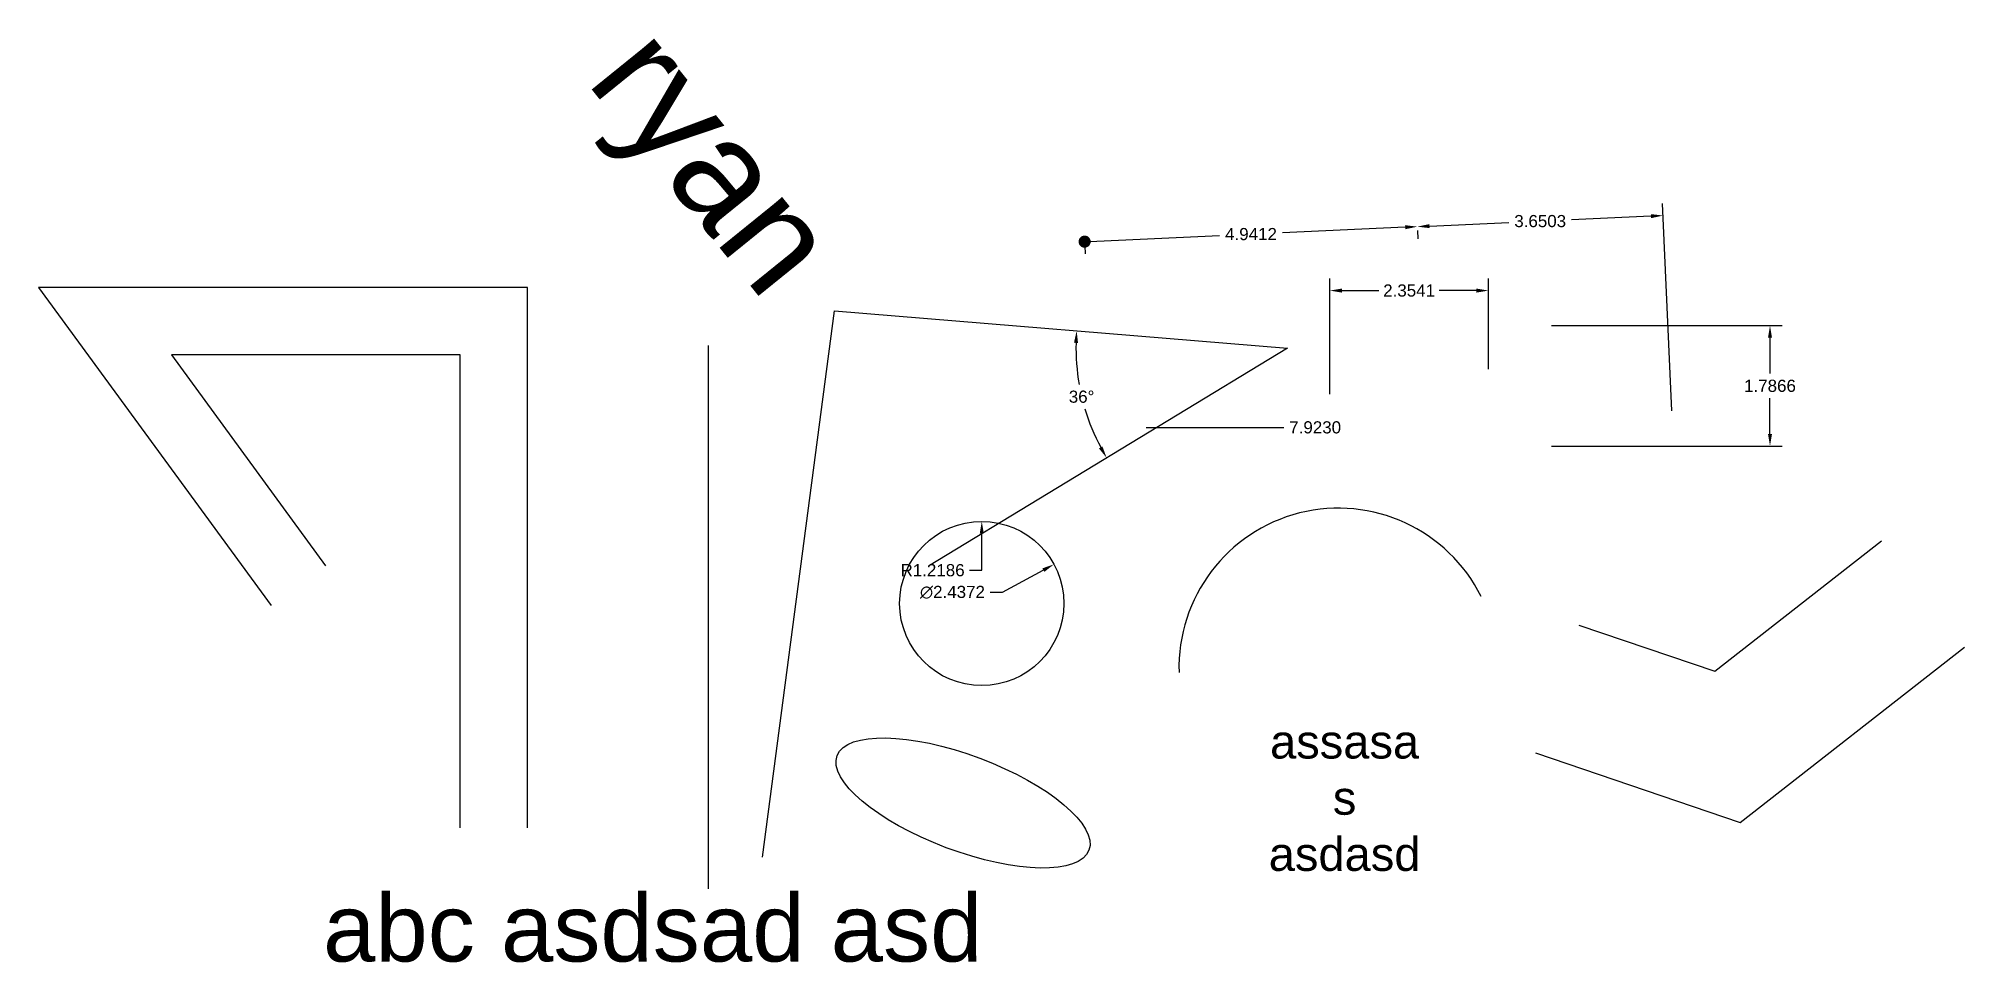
# Model space of a CAD drawing. Header units: inches. Extents: x -8.5 to 20.1, y 0 to 13.7.
import ezdxf
from ezdxf.enums import TextEntityAlignment as Align

# ---------------------------------------------------------------- set-up
doc = ezdxf.new("R2010")
doc.units = ezdxf.units.IN
doc.header["$MEASUREMENT"] = 0
doc.layers.add('Layer1', color=160, linetype='Continuous')
doc.styles.get("Standard").update_dxf_attribs({"font": 'arial.ttf'})
doc.dimstyles.get("Standard").update_dxf_attribs({"dimtxt": 0.18, "dimasz": 0.18, "dimexe": 0.18, "dimexo": 0.0625, "dimgap": 0.09, "dimtad": 0, "dimtih": 1, "dimtoh": 1, "dimdec": 4, "dimzin": 0, "dimdsep": 46, "dimtxsty": 'Standard', "dimcen": 0.09, "dimadec": 0, "dimazin": 0, "dimtfac": 1, "dimtdec": 4, "dimtofl": 0, "dimtmove": 0, "dimatfit": 3, "dimfxl": 1, "dimtolj": 1, "dimtzin": 0, "dimarcsym": 0})

# ---------------------------------------------------------------- blocks, each defined once
blk = doc.blocks.new('_Dot')
at = {"color": 0, "linetype": 'ByBlock', "lineweight": -2}
blk.add_line((-0.5, 0), (-1, 0), dxfattribs=at)
at = {"color": 0, "linetype": 'ByBlock', "const_width": 0.5}
blk.add_lwpolyline([(-0.25, 0, 1), (0.25, 0, 1)], format="xyb", close=True, dxfattribs=at)
blk = doc.blocks.new('*D3')
at = {"color": 0, "lineweight": -2, "transparency": 16777216}
for p, q in [((11.777, 10.893), (9.955, 10.811)), ((7.023, 10.619), (7.029, 10.499)), ((7.2, 10.687), (9.022, 10.769)), ((11.959, 10.842), (11.965, 10.722))]:
    blk.add_line(p, q, dxfattribs=at)
at = {"color": 0, "transparency": 16777216}
blk.add_solid([(11.776, 10.923), (11.778, 10.863), (11.957, 10.901)], dxfattribs=at)
at = {"layer": 'Defpoints', "color": 0, "transparency": 16777216}
for p in [(11.957, 10.904), (11.957, 10.901), (7.02, 10.682)]:
    blk.add_point(p, dxfattribs=at)
at = {"color": 0, "lineweight": -2, "transparency": 16777216, "xscale": 0.18, "yscale": 0.18, "zscale": 0.18, "rotation": 182.5770622480465}
blk.add_blockref('_Dot', (7.02, 10.679), dxfattribs=at)
at = {"color": 0, "lineweight": 25, "transparency": 16777216, "insert": (9.489, 10.79), "char_height": 0.18, "attachment_point": 5}
blk.add_mtext('\\A1;4.9412', dxfattribs=at)
blk = doc.blocks.new('*D2')
at = {"color": 0, "lineweight": -2, "transparency": 16777216}
for p, q in [((15.734, 8.167), (15.595, 11.245)), ((12.137, 10.909), (13.316, 10.963)), ((15.424, 11.057), (14.244, 11.004)), ((11.959, 10.842), (11.965, 10.722))]:
    blk.add_line(p, q, dxfattribs=at)
at = {"color": 0, "transparency": 16777216}
for points in [[(12.135, 10.939), (12.138, 10.88), (11.957, 10.901)], [(15.422, 11.087), (15.425, 11.027), (15.603, 11.066)]]:
    blk.add_solid(points, dxfattribs=at)
at = {"layer": 'Defpoints', "color": 0, "transparency": 16777216}
for p in [(11.957, 10.904), (15.603, 11.066), (15.737, 8.105)]:
    blk.add_point(p, dxfattribs=at)
at = {"color": 0, "transparency": 16777216, "insert": (13.78, 10.983), "char_height": 0.18, "attachment_point": 5}
blk.add_mtext('\\A1;3.6503', dxfattribs=at)
blk = doc.blocks.new('*D6')
at = {"color": 0, "lineweight": -2, "transparency": 16777216}
for p, q in [((10.658, 8.418), (10.658, 10.133)), ((13.012, 8.786), (13.012, 10.133)), ((10.838, 9.953), (11.387, 9.953)), ((12.832, 9.953), (12.283, 9.953))]:
    blk.add_line(p, q, dxfattribs=at)
at = {"color": 0, "transparency": 16777216}
for points in [[(10.838, 9.983), (10.838, 9.923), (10.658, 9.953)], [(12.832, 9.983), (12.832, 9.923), (13.012, 9.953)]]:
    blk.add_solid(points, dxfattribs=at)
at = {"layer": 'Defpoints', "color": 0, "transparency": 16777216}
for p in [(13.012, 9.953), (13.012, 8.723), (10.658, 8.355)]:
    blk.add_point(p, dxfattribs=at)
at = {"color": 0, "transparency": 16777216, "insert": (11.835, 9.953), "char_height": 0.18, "attachment_point": 5}
blk.add_mtext('\\A1;2.3541', dxfattribs=at)
blk = doc.blocks.new('*D7')
at = {"color": 0, "lineweight": -2, "transparency": 16777216}
for p, q in [((13.946, 9.433), (17.37, 9.433)), ((17.19, 9.253), (17.19, 8.721)), ((17.19, 7.826), (17.19, 8.358)), ((13.946, 7.646), (17.37, 7.646))]:
    blk.add_line(p, q, dxfattribs=at)
at = {"color": 0, "transparency": 16777216}
for points in [[(17.16, 9.253), (17.22, 9.253), (17.19, 9.433)], [(17.16, 7.826), (17.22, 7.826), (17.19, 7.646)]]:
    blk.add_solid(points, dxfattribs=at)
at = {"layer": 'Defpoints', "color": 0, "transparency": 16777216}
for p in [(13.884, 9.433), (13.884, 7.646), (17.19, 7.646)]:
    blk.add_point(p, dxfattribs=at)
at = {"color": 0, "transparency": 16777216, "insert": (17.19, 8.539), "char_height": 0.18, "attachment_point": 5}
blk.add_mtext('\\A1;1.7866', dxfattribs=at)
blk = doc.blocks.new('*D8')
at = {"color": 0, "lineweight": -2, "transparency": 16777216}
for start, end in [(178.5866, 189.8963), (196.73, 207.9915)]:
    blk.add_arc((10.029, 9.1), 3.137, start, end, dxfattribs=at)
at = {"color": 0, "transparency": 16777216}
for points in [[(6.862, 9.179), (6.922, 9.175), (6.902, 9.357)], [(7.284, 7.642), (7.232, 7.612), (7.347, 7.471)]]:
    blk.add_solid(points, dxfattribs=at)
at = {"layer": 'Defpoints', "color": 0, "transparency": 16777216}
for p in [(3.308, 9.652), (10.029, 9.1), (10.029, 9.1), (6.916, 8.701), (4.701, 5.863)]:
    blk.add_point(p, dxfattribs=at)
at = {"color": 0, "transparency": 16777216, "insert": (6.975, 8.378), "char_height": 0.18, "attachment_point": 5}
blk.add_mtext('\\A1;36°', dxfattribs=at)
blk = doc.blocks.new('*D10')
at = {"color": 0, "lineweight": -2, "transparency": 16777216}
for p, q in [((5.494, 5.804), (5.494, 6.35)), ((5.314, 5.804), (5.494, 5.804))]:
    blk.add_line(p, q, dxfattribs=at)
at = {"color": 0, "transparency": 16777216}
blk.add_solid([(5.464, 6.35), (5.524, 6.35), (5.494, 6.53)], dxfattribs=at)
at = {"layer": 'Defpoints', "color": 0, "transparency": 16777216}
for p in [(5.494, 6.53), (5.494, 5.311)]:
    blk.add_point(p, dxfattribs=at)
at = {"color": 0, "transparency": 16777216, "insert": (4.764, 5.804), "char_height": 0.18, "attachment_point": 5}
blk.add_mtext('\\A1;R1.2186', dxfattribs=at)
blk = doc.blocks.new('*D11')
at = {"color": 0, "lineweight": -2, "transparency": 16777216}
for p, q in [((5.8, 5.477), (6.407, 5.806)), ((5.62, 5.477), (5.8, 5.477))]:
    blk.add_line(p, q, dxfattribs=at)
at = {"color": 0, "transparency": 16777216}
blk.add_solid([(6.393, 5.832), (6.421, 5.779), (6.565, 5.892)], dxfattribs=at)
at = {"layer": 'Defpoints', "color": 0, "transparency": 16777216}
for p in [(6.565, 5.892), (4.422, 4.731)]:
    blk.add_point(p, dxfattribs=at)
at = {"color": 0, "transparency": 16777216, "insert": (5.059, 5.477), "char_height": 0.18, "attachment_point": 5}
blk.add_mtext('\\A1;∅2.4372', dxfattribs=at)
blk = doc.blocks.new('*D12')
at = {"color": 0, "lineweight": -2, "transparency": 16777216}
blk.add_line((7.933, 7.923), (9.978, 7.923), dxfattribs=at)
at = {"layer": 'Defpoints', "color": 0, "transparency": 16777216}
for p in [(7.871, 7.923), (9.978, 7.923), (0, 0)]:
    blk.add_point(p, dxfattribs=at)
at = {"color": 0, "transparency": 16777216, "insert": (10.441, 7.923), "char_height": 0.18, "attachment_point": 5}
blk.add_mtext('\\A1;7.9230', dxfattribs=at)

msp = doc.modelspace()

# ---------------------------------------------------------------- linework, layer by layer
for p, q in [((-1.24454, 9.9984), (-8.50271, 9.9984)), ((-8.50271, 9.9984), (-5.05061, 5.28039)), ((-1.24454, 1.9812), (-1.24454, 9.9984)), ((-2.24454, 8.9984), (-6.53192, 8.9984)), ((-6.53192, 8.9984), (-4.24357, 5.87088)), ((-2.24454, 1.9812), (-2.24454, 8.9984))]:
    msp.add_line(p, q)
msp.add_lwpolyline([(2.23895, 1.54754), (3.30847, 9.65218), (10.02854, 9.09958), (4.70105, 5.86308)])
msp.add_arc((10.78622, 4.3589), 2.36609, 26.466918, 181.706743)
msp.add_ellipse((5.21628, 2.3522), major_axis=(-1.86837, 0.70168), ratio=0.35509417)
at = {"layer": 'Layer1'}
for p, q in [((1.44058, 1.07708), (1.44058, 9.13612)), ((16.3691, 4.3058), (18.8449, 6.23919)), ((14.35546, 4.99074), (16.3691, 4.3058)), ((16.74825, 2.06429), (20.07586, 4.66289)), ((13.7114, 3.09728), (16.74825, 2.06429))]:
    msp.add_line(p, q, dxfattribs=at)
msp.add_circle((5.49383, 5.31115), 1.21859, dxfattribs=at)

# ---------------------------------------------------------------- texts
msp.add_text('ryan', height=1.556284, rotation=308.950236).set_placement((0.5771, 11.11508), align=Align.BOTTOM_CENTER)
msp.add_text('abc asdsad asd  ', height=1).set_placement((1, 1), align=Align.TOP_CENTER)
at = {"insert": (10.8777, 3.51116), "char_height": 0.5, "attachment_point": 2}
msp.add_mtext_dynamic_manual_height_columns('assasa\\Ps \\Pasdasd', width=3.5210081, gutter_width=1, heights=[0], dxfattribs=at)

# ---------------------------------------------------------------- dimensions: what is measured, and where the dimension line sits
dim = msp.add_linear_dim(base=(15.60335, 11.06551), p1=(11.95661, 10.90397), p2=(15.73661, 8.10459), angle=182.577062, dimstyle='Standard', override={"dimtmove": 1})
dim.commit()
dim.dimension.update_dxf_attribs({"geometry": '*D2', "text_midpoint": (13.78004, 10.98344)})
at = {"lineweight": 25}
dim = msp.add_aligned_dim(p1=(7.02037, 10.6818), p2=(11.95661, 10.90397), distance=-0.0026, dimstyle='Standard', override={"dimblk1": 'Dot', "dimsah": 1, "dimdle": 1}, dxfattribs=at)
dim.commit()
dim.dimension.update_dxf_attribs({"geometry": '*D3', "text_midpoint": (9.48861, 10.79029)})
dim = msp.add_linear_dim(base=(13.01209, 9.95346), p1=(10.65796, 8.35538), p2=(13.01209, 8.72348), dimstyle='Standard')
dim.commit()
dim.dimension.update_dxf_attribs({"geometry": '*D6', "text_midpoint": (11.83503, 9.95346)})
dim = msp.add_angular_dim_2l(base=(6.91648, 8.70134), line1=((3.30847, 9.65218), (10.02854, 9.09958)), line2=((10.02854, 9.09958), (4.70105, 5.86308)), dimstyle='Standard')
dim.commit()
dim.dimension.update_dxf_attribs({"geometry": '*D8', "text_midpoint": (6.97511, 8.37839)})
dim = msp.add_aligned_dim(p1=(13.88367, 9.43274), p2=(13.88367, 7.64612), distance=3.30658, dimstyle='Standard')
dim.commit()
dim.dimension.update_dxf_attribs({"geometry": '*D7', "text_midpoint": (17.19024, 8.53943)})
dim = msp.add_ordinate_dim(feature_location=(7.87056, 7.92303), offset=(2.10761, 0), dtype=0, origin=(0, 0), dimstyle='Standard')
dim.commit()
dim.dimension.update_dxf_attribs({"geometry": '*D12', "text_midpoint": (10.44076, 7.92303)})
dim = msp.add_radius_dim(center=(5.49383, 5.31115), mpoint=(5.49383, 6.52974), dimstyle='Standard')
dim.commit()
dim.dimension.update_dxf_attribs({"geometry": '*D10', "text_midpoint": (4.76413, 5.8045), "dimtype": 164})
dim = msp.add_diameter_dim_2p(p1=(4.42235, 4.73072), p2=(6.56531, 5.89157), dimstyle='Standard')
dim.commit()
dim.dimension.update_dxf_attribs({"geometry": '*D11', "text_midpoint": (5.05914, 5.47688), "dimtype": 163})

doc.saveas('drawing.dxf')
